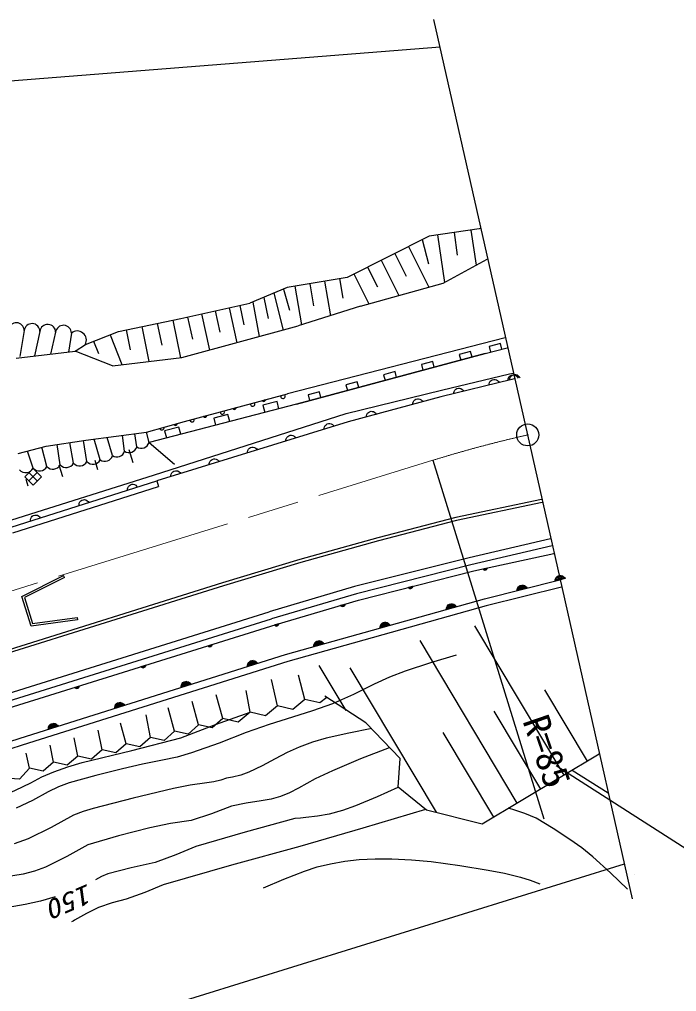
# Model space of a CAD drawing. Units: millimetres, scale not verified. Extents: x 40000 to 680000, y 20000 to 380000.
# Drawn here: x 231065 to 275656, y 238634 to 304574 of the extents above; entities that cross this region are included whole.
import ezdxf
from ezdxf.enums import TextEntityAlignment as Align

# ---------------------------------------------------------------- set-up
doc = ezdxf.new("R2010")
doc.units = ezdxf.units.MM
doc.header["$LTSCALE"] = 1000
doc.linetypes.add('CHAIN', pattern=[18.5, 12, -1.5, 3.5, -1.5])
doc.layers.add('1_7', color=7, linetype='Continuous')
doc.layers.add('M-BGD', color=7, linetype='Continuous', lineweight=25)
doc.layers.add('M-BMK', color=2, linetype='CHAIN', lineweight=13)
doc.styles.add('ＭＳ ゴシック', font='')
doc.styles.get('ＭＳ ゴシック').set_extended_font_data('MS Gothic')

# ---------------------------------------------------------------- blocks, each defined once
blk = doc.blocks.new('BUHIN275')
at = {"color": 7, "linetype": 'Continuous', "lineweight": 25}
blk.add_lwpolyline([(190, -294), (107, -314), (27, -316), (-74, -302), (-151, -260), (-216, -204), (-275, -113), (-299, -30), (-305, 57), (-278, 156), (-243, 229), (-190, 294)], dxfattribs=at)
blk = doc.blocks.new('BUHIN276')
at = {"color": 7, "linetype": 'Continuous', "lineweight": 25}
blk.add_lwpolyline([(179, -301), (96, -318), (16, -317), (-85, -299), (-160, -254), (-223, -196), (-279, -103), (-300, -20), (-303, 68), (-272, 166), (-235, 237), (-179, 301)], dxfattribs=at)
blk = doc.blocks.new('BUHIN277')
at = {"color": 7, "linetype": 'Continuous', "lineweight": 25}
blk.add_lwpolyline([(172, -305), (89, -320), (9, -317), (-91, -297), (-166, -251), (-228, -191), (-281, -97), (-300, -13), (-302, 75), (-268, 172), (-230, 242), (-172, 305)], dxfattribs=at)
blk = doc.blocks.new('BUHIN280')
at = {"color": 7, "linetype": 'Continuous', "lineweight": 25}
for p, q in [((-77, -295), (-297, 68)), ((-282, 128), (-18, -308)), ((38, -315), (-261, 177)), ((-238, 224), (89, -315)), ((135, -307), (-210, 262)), ((-292, -26), (-156, -248))]:
    blk.add_line(p, q, dxfattribs=at)
blk.add_lwpolyline([(182, -299), (98, -317), (19, -318), (-82, -300), (-158, -256), (-223, -199), (-279, -106), (-300, -22), (-304, 65), (-273, 164), (-237, 235), (-182, 299)], close=True, dxfattribs=at)
blk = doc.blocks.new('BUHIN281')
at = {"color": 7, "linetype": 'Continuous', "lineweight": 25}
for p, q in [((-67, -297), (-299, 57)), ((-286, 118), (-8, -308)), ((48, -313), (-267, 168)), ((-246, 216), (99, -312)), ((145, -302), (-219, 254)), ((-291, -35), (-148, -254))]:
    blk.add_line(p, q, dxfattribs=at)
blk.add_lwpolyline([(192, -293), (109, -314), (30, -317), (-72, -302), (-149, -261), (-216, -206), (-276, -116), (-299, -32), (-306, 55), (-279, 154), (-245, 227), (-192, 293)], close=True, dxfattribs=at)
blk = doc.blocks.new('BUHIN288')
at = {"color": 7, "linetype": 'Continuous', "lineweight": 25}
for p, q in [((-60, 131), (92, -111)), ((104, -94), (-40, 134)), ((-18, 135), (113, -74)), ((122, -53), (6, 132)), ((31, 127), (128, -27)), ((125, 13), (65, 107))]:
    blk.add_line(p, q, dxfattribs=at)
blk.add_lwpolyline([(-80, 127), (-44, 135), (-10, 136), (33, 129), (66, 111), (94, 87), (119, 47), (128, 11), (131, -26), (118, -68), (103, -99), (80, -127)], close=True, dxfattribs=at)
blk = doc.blocks.new('BUHIN289')
at = {"color": 7, "linetype": 'Continuous', "lineweight": 25}
for p, q in [((-62, 130), (93, -109)), ((105, -93), (-42, 134)), ((-20, 134), (114, -72)), ((123, -51), (4, 132)), ((29, 127), (128, -25)), ((125, 15), (64, 108))]:
    blk.add_line(p, q, dxfattribs=at)
blk.add_lwpolyline([(-82, 126), (-46, 134), (-12, 136), (31, 129), (64, 112), (93, 88), (118, 49), (128, 14), (131, -24), (119, -66), (105, -97), (82, -126)], close=True, dxfattribs=at)
blk = doc.blocks.new('BUHIN303')
at = {"color": 7, "linetype": 'Continuous', "lineweight": 25}
for radius in [746, 22.5]:
    blk.add_circle((0, 0), radius, dxfattribs=at)
blk = doc.blocks.new('BUHIN20')
at = {"color": 7, "linetype": 'Continuous', "lineweight": 25}
blk.add_lwpolyline([(192, -293), (109, -313), (29, -316), (-72, -302), (-149, -261), (-215, -206), (-274, -115), (-299, -33), (-306, 55), (-279, 154), (-245, 227), (-192, 293)], dxfattribs=at)
blk = doc.blocks.new('BUHIN101')
at = {"color": 7, "linetype": 'Continuous', "lineweight": 25}
for p, q in [((-38, 88), (59, -75)), ((68, -64), (-25, 90)), ((-10, 90), (74, -51)), ((80, -37), (6, 88)), ((23, 84), (85, -20)), ((83, 7), (45, 71))]:
    blk.add_line(p, q, dxfattribs=at)
blk.add_lwpolyline([(-51, 86), (-27, 91), (-5, 91), (24, 85), (46, 73), (64, 56), (80, 30), (86, 6), (87, -19), (78, -47), (67, -68), (51, -86)], close=True, dxfattribs=at)
blk = doc.blocks.new('BUHIN168')
at = {"color": 7, "linetype": 'Continuous', "lineweight": 25}
blk.add_lwpolyline([(-252, 432), (-684, 180), (-180, -684), (252, -432)], dxfattribs=at)
blk = doc.blocks.new('BUHIN169')
at = {"color": 7, "linetype": 'Continuous', "lineweight": 25}
blk.add_lwpolyline([(-204, 344), (-548, 140), (-140, -548), (204, -344)], dxfattribs=at)

msp = doc.modelspace()

# ---------------------------------------------------------------- linework, layer by layer
at = {"layer": 'M-BGD'}
for p, q in [((265558, 276394), (259194, 304574)), ((139497, 293231), (259613, 302719)), ((262272, 290375), (258859, 289873)), ((261704, 290291), (262053, 287910)), ((262335, 290388), (262272, 290375)), ((258859, 289873), (253294, 287078)), ((258395, 289640), (258815, 287993)), ((259428, 289957), (259902, 286729)), ((260566, 290124), (260760, 288589)), ((257468, 289174), (258855, 286413)), ((255613, 288243), (256818, 285845)), ((256541, 288708), (257318, 287161)), ((259811, 286679), (262803, 288321)), ((254686, 287777), (255354, 286447)), ((253294, 287078), (249243, 286384)), ((252788, 286991), (253015, 285669)), ((253758, 287311), (254780, 285276)), ((249243, 286384), (246693, 285320)), ((248986, 286277), (249387, 284853)), ((249749, 286471), (250198, 283851)), ((250762, 286644), (251017, 285156)), ((251775, 286818), (252176, 284476)), ((254198, 285114), (259811, 286679)), ((247658, 285722), (247954, 284289)), ((248327, 286002), (248956, 283504)), ((242007, 284286), (246693, 285320)), ((245287, 285010), (245808, 282648)), ((246012, 285170), (246297, 283848)), ((246895, 285404), (247334, 283063)), ((254198, 285114), (249979, 283782)), ((237777, 283411), (242007, 284286)), ((242475, 284389), (242806, 282891)), ((243412, 284596), (243954, 282144)), ((244350, 284803), (244668, 283359)), ((239363, 283739), (239852, 281373)), ((240421, 283958), (240725, 282483)), ((241478, 284177), (242005, 281628)), ((242094, 281638), (249979, 283782)), ((231388, 283472), (231097, 281712)), ((232454, 283414), (232084, 281758)), ((233521, 283357), (233171, 281871)), ((234588, 283300), (234394, 282013)), ((235539, 282530), (237777, 283411)), ((237217, 283191), (238018, 281157)), ((238306, 283521), (238588, 282156)), ((264014, 282975), (249248, 279182)), ((234848, 282065), (235539, 282530)), ((236098, 282751), (236426, 281918)), ((262679, 281908), (264166, 282305)), ((262679, 281908), (264166, 282305)), ((230845, 281601), (234848, 282065)), ((237370, 281080), (234848, 282065)), ((237370, 281080), (242094, 281638)), ((249856, 278478), (262679, 281908)), ((262679, 281908), (249856, 278478)), ((259709, 279427), (264330, 280528)), ((264330, 280528), (264558, 280573)), ((264479, 280159), (259662, 278970)), ((264644, 280193), (264479, 280159)), ((264697, 280204), (264644, 280193)), ((242267, 277293), (249248, 279182)), ((253237, 277836), (259709, 279427)), ((259662, 278970), (253377, 277271)), ((249856, 278478), (239859, 275876)), ((240160, 273670), (253237, 277836)), ((239681, 276575), (242267, 277293)), ((253377, 277271), (240381, 273268)), ((241752, 277137), (241569, 277086)), ((241577, 277075), (241750, 277123)), ((241746, 277109), (241588, 277065)), ((241600, 277056), (241740, 277095)), ((241732, 277079), (241615, 277047)), ((241641, 277041), (241713, 277061)), ((235574, 276038), (239681, 276575)), ((238205, 275284), (238055, 276363)), ((239032, 275580), (238897, 276473)), ((239859, 275876), (239681, 276575)), ((272662, 244934), (265558, 276394)), ((232874, 275621), (235574, 276038)), ((233833, 274354), (233621, 275736)), ((234739, 274466), (234475, 275868)), ((235645, 274579), (235408, 276012)), ((236551, 274691), (236140, 276112)), ((237378, 274987), (237016, 276226)), ((239859, 275876), (241590, 274398)), ((230983, 275140), (232874, 275621)), ((231996, 274128), (231604, 275298)), ((232927, 274242), (232596, 275550)), ((238781, 274507), (238506, 275391)), ((234004, 273544), (233756, 274344)), ((236392, 274025), (236199, 274647)), ((259118, 274671), (266656, 250348)), ((230545, 270626), (240160, 273670)), ((231705, 273833), (232272, 273269)), ((232270, 273835), (231706, 273268)), ((230501, 270140), (240381, 273268)), ((231660, 272921), (231527, 273368)), ((240381, 273268), (240501, 272887)), ((230622, 269759), (240501, 272887)), ((266497, 272013), (260688, 270787)), ((266541, 271818), (260734, 270592)), ((266545, 272023), (266497, 272013)), ((266589, 271828), (266541, 271818)), ((260688, 270787), (255387, 269410)), ((260734, 270592), (255437, 269216)), ((255387, 269410), (250097, 267936)), ((255440, 269217), (250152, 267744)), ((267100, 269347), (261576, 268057)), ((267147, 269358), (267100, 269347)), ((267211, 268859), (261689, 267570)), ((267257, 268870), (267211, 268859)), ((250097, 267936), (244842, 266350)), ((250152, 267744), (244901, 266159)), ((261576, 268057), (253804, 266099)), ((261906, 267182), (267325, 268355)), ((267325, 268355), (267371, 268365)), ((261698, 267572), (253935, 265616)), ((254069, 265190), (261906, 267182)), ((262794, 267355), (262516, 267295)), ((262527, 267278), (262791, 267335)), ((262784, 267314), (262543, 267262)), ((262560, 267247), (262773, 267293)), ((262760, 267271), (262582, 267232)), ((262621, 267222), (262730, 267245)), ((231239, 265433), (234064, 266865)), ((234132, 266731), (231420, 265356)), ((234132, 266731), (234064, 266865)), ((262617, 265272), (267734, 266551)), ((267423, 266518), (268068, 266679)), ((268040, 266717), (267429, 266565)), ((267444, 266614), (268003, 266753)), ((267961, 266788), (267467, 266665)), ((267497, 266717), (267908, 266820)), ((267818, 266842), (267565, 266779)), ((267734, 266551), (267778, 266562)), ((244842, 266350), (219250, 258343)), ((244901, 266159), (219309, 258151)), ((253804, 266099), (248022, 264401)), ((257738, 266103), (257462, 266033)), ((257474, 266017), (257736, 266083)), ((257729, 266063), (257490, 266002)), ((257508, 265987), (257719, 266041)), ((257707, 266018), (257531, 265973)), ((257569, 265964), (257678, 265991)), ((267844, 266063), (262745, 264789)), ((264842, 265873), (265487, 266034)), ((265460, 266073), (264848, 265920)), ((264863, 265969), (265422, 266108)), ((265381, 266143), (264887, 266020)), ((264917, 266072), (265328, 266175)), ((265237, 266197), (264984, 266134)), ((267888, 266074), (267844, 266063)), ((231855, 263425), (231239, 265433)), ((231420, 265356), (231961, 263591)), ((253935, 265616), (248163, 263921)), ((248476, 263539), (254069, 265190)), ((249130, 261508), (262617, 265272)), ((262745, 264789), (249273, 261028)), ((223206, 256635), (248022, 264401)), ((223354, 256157), (248172, 263924)), ((234996, 263855), (231855, 263425)), ((231961, 263591), (234976, 264003)), ((234976, 264003), (234996, 263855)), ((223616, 255757), (248476, 263539)), ((268025, 253322), (261968, 263443)), ((264849, 251421), (258249, 262449)), ((231107, 255814), (249130, 261508)), ((249273, 261028), (231258, 255338)), ((253242, 257692), (251406, 260761)), ((259369, 250793), (253506, 260590)), ((250424, 258455), (250008, 260104)), ((248570, 258020), (248174, 259797)), ((244863, 257151), (244408, 258761)), ((246717, 257586), (246439, 259053)), ((251919, 258591), (251460, 258209)), ((254569, 256866), (251784, 258679)), ((269613, 254272), (266717, 259111)), ((241589, 256293), (241164, 257869)), ((243226, 256722), (242790, 258317)), ((248570, 258020), (247752, 257340)), ((249606, 257774), (248570, 258020)), ((250424, 258455), (249606, 257774)), ((251460, 258209), (250424, 258455)), ((239952, 255863), (239661, 257397)), ((246717, 257586), (245898, 256905)), ((247752, 257340), (246717, 257586)), ((266437, 252371), (263276, 257653)), ((238315, 255434), (237912, 256843)), ((243226, 256722), (242515, 256098)), ((244152, 256527), (243226, 256722)), ((244863, 257151), (244152, 256527)), ((245898, 256905), (244863, 257151)), ((256890, 254441), (254569, 256866)), ((236672, 255023), (236397, 256363)), ((239952, 255863), (239241, 255240)), ((240878, 255669), (239952, 255863)), ((241589, 256293), (240878, 255669)), ((242515, 256098), (241589, 256293)), ((263261, 250471), (259822, 256217)), ((221819, 252874), (231107, 255814)), ((231258, 255338), (221970, 252397)), ((233386, 254199), (233161, 255337)), ((235029, 254611), (234774, 255848)), ((238315, 255434), (237596, 254818)), ((239241, 255240), (238315, 255434)), ((231743, 253788), (231511, 254814)), ((235029, 254611), (234310, 253994)), ((235953, 254406), (235029, 254611)), ((236672, 255023), (235953, 254406)), ((237596, 254818), (236672, 255023)), ((270407, 254747), (262467, 249996)), ((270441, 254768), (270407, 254747)), ((233386, 254199), (232667, 253583)), ((234310, 253994), (233386, 254199)), ((256771, 252499), (256890, 254441)), ((288505, 240501), (267476, 253948)), ((231743, 253788), (231070, 253030)), ((232667, 253583), (231743, 253788)), ((231070, 253030), (230060, 253114)), ((258693, 250940), (256771, 252499)), ((262467, 249996), (258693, 250940)), ((207262, 227188), (272130, 247292)), ((272817, 246594), (272830, 246587))]:
    msp.add_line(p, q, dxfattribs=at)
for points in [[(263809, 282210), (263705, 282596), (262932, 282390), (263036, 282003)], [(264219, 280105), (264230, 280189), (264257, 280264), (264306, 280353), (264373, 280410), (264449, 280451), (264555, 280473), (264641, 280466), (264725, 280440), (264807, 280379), (264862, 280320), (264904, 280247)], [(264328, 280127), (264339, 280212), (264366, 280287), (264416, 280376), (264483, 280433), (264558, 280474), (264664, 280496), (264750, 280488), (264834, 280463), (264916, 280401), (264971, 280343), (265013, 280270)], [(260702, 261449), (258961, 260936), (257232, 260363), (256181, 259954), (255144, 259486), (253739, 258791), (252302, 258148), (250960, 257665), (249587, 257235), (248008, 256751), (246451, 256210), (244610, 255490), (242733, 254820), (241763, 254541), (240780, 254321), (239407, 254059), (238050, 253738), (236240, 253290), (234437, 252782), (233720, 252510), (233019, 252180), (231947, 251603), (230845, 251078)], [(225066, 250475), (226280, 250730), (227491, 251047), (228619, 251405), (229727, 251820), (230793, 252283), (231833, 252800), (232594, 253199), (233388, 253547), (234348, 253882), (235332, 254162), (238691, 254980), (242015, 255853), (244377, 256740), (246733, 257590)], [(254968, 256467), (253413, 256171), (251878, 255817), (250958, 255547), (250048, 255218), (249225, 254849), (248413, 254418), (247526, 253934), (246621, 253509), (246078, 253318), (245518, 253186), (245119, 253108), (244729, 252969), (244259, 252854), (243773, 252798), (242642, 252629), (241516, 252400), (238785, 251755), (236067, 251051), (235397, 250855), (234741, 250599), (233215, 249769), (231650, 248987), (230714, 248661)], [(256145, 255165), (254219, 254415), (252306, 253606), (251142, 253052), (249991, 252437), (249401, 252122), (248791, 251865), (248143, 251686), (247465, 251562), (246449, 251411), (245448, 251202), (244089, 250692), (242719, 250242), (241309, 250023), (239909, 249743), (237790, 249188), (235706, 248580), (234290, 247795), (232838, 247060), (232085, 246804), (231313, 246606), (228635, 246159)], [(268569, 253659), (269786, 252874), (271006, 252104)], [(256739, 252478), (255332, 251832), (253879, 251232), (252988, 250925), (252082, 250676), (251300, 250523), (250509, 250430), (250132, 250400), (249753, 250375)], [(258628, 250987), (254372, 249706), (250100, 248484), (245465, 247213), (240826, 245878), (239577, 245364), (238308, 244906), (237358, 244646), (236429, 244328), (235611, 243935), (234807, 243480), (234703, 243419), (234590, 243353)], [(272315, 245575), (271168, 246690), (269979, 247763), (269217, 248374), (268411, 248943), (267287, 249698), (266133, 250400), (265355, 250712), (264537, 250975), (264382, 251022), (264226, 251068)], [(249754, 250374), (246386, 249453), (243034, 248472), (241669, 247898), (240279, 247380), (238658, 247028), (237055, 246619), (236638, 246436), (236230, 246218)], [(247631, 245669), (249004, 246265), (250400, 246805), (251278, 247083), (252181, 247306), (253136, 247475), (254113, 247586), (255210, 247646), (256326, 247646), (257661, 247579), (259000, 247452), (260944, 247186), (262871, 246862), (263977, 246660), (265060, 246402), (265723, 246182), (266380, 245938)], [(233498, 245065), (232487, 244771), (231446, 244531), (230304, 244337), (229154, 244202), (227362, 244082), (225564, 244020)]]:
    msp.add_lwpolyline(points, dxfattribs=at)
for points in [[(241753, 277150), (241752, 277126), (241746, 277104), (241733, 277078), (241715, 277060), (241694, 277047), (241664, 277038), (241640, 277039), (241615, 277045), (241591, 277061), (241574, 277076), (241560, 277097)], [(231423, 273550), (231987, 274117), (232554, 273553), (231990, 272986)], [(262798, 267375), (262793, 267339), (262783, 267306), (262761, 267268), (262733, 267243), (262701, 267225), (262655, 267215), (262618, 267219), (262582, 267229), (262547, 267255), (262523, 267280), (262505, 267312)], [(267416, 266472), (267424, 266556), (267446, 266632), (267494, 266724), (267559, 266783), (267632, 266828), (267737, 266855), (267824, 266849), (267908, 266827), (267993, 266769), (268051, 266713), (268095, 266641)], [(257741, 266124), (257738, 266087), (257728, 266055), (257708, 266015), (257680, 265990), (257649, 265970), (257604, 265959), (257567, 265961), (257531, 265970), (257494, 265995), (257470, 266019), (257450, 266050)], [(264836, 265827), (264843, 265911), (264866, 265987), (264913, 266079), (264978, 266138), (265051, 266183), (265157, 266210), (265243, 266204), (265328, 266182), (265413, 266124), (265470, 266068), (265515, 265996)]]:
    msp.add_lwpolyline(points, close=True, dxfattribs=at)
for centre, radius, start, end in [((230852, 283465), 535, 0.71851, 173.14648), ((231919, 283408), 535, 0.71851, 173.14648), ((232986, 283350), 535, 0.71851, 173.14648), ((234053, 283293), 535, 0.71851, 173.14648), ((234985, 282819), 624, 332.4884, 129.53308), ((248941, 279014), 149, 162.07199, 48.21811), ((246888, 278480), 149, 171.09705, 39.19305), ((244835, 277946), 149, 179.52269, 30.76741), ((242782, 277412), 149, 187.61249, 22.67761), ((240729, 276877), 149, 199.72458, 11.27953), ((239335, 276038), 549, 236.57471, 342.83496), ((236853, 275149), 549, 236.57471, 342.83496), ((237680, 275445), 549, 236.57471, 342.83496), ((238507, 275742), 549, 236.57471, 342.83496), ((233338, 274637), 570, 223.94128, 330.20142), ((234244, 274750), 570, 223.94128, 330.20142), ((235149, 274862), 570, 223.94128, 330.20142), ((236056, 274974), 570, 223.94128, 330.20142), ((231488, 274420), 586, 223.85327, 330.11353), ((232419, 274534), 586, 223.85327, 330.11353)]:
    msp.add_arc(centre, radius, start, end, dxfattribs=at)
at = {"layer": 'M-BMK'}
msp.add_line((198379, 255848), (259118, 274672), dxfattribs=at)
msp.add_arc((284284, 193469), 85012, 102.72498, 107.21878, dxfattribs=at)

# ---------------------------------------------------------------- block references
at = {"layer": 'M-BGD', "rotation": 254.33752}
for name, p in [('BUHIN169', (261396, 281565)), ('BUHIN169', (258832, 280879)), ('BUHIN169', (256267, 280193)), ('BUHIN169', (253703, 279507)), ('BUHIN277', (260866, 279267)), ('BUHIN277', (263275, 279861)), ('BUHIN169', (251138, 278821)), ('BUHIN101', (245649, 278208)), ('BUHIN168', (248190, 278044)), ('BUHIN101', (247643, 278748)), ('BUHIN276', (258091, 278545)), ('BUHIN101', (243654, 277668)), ('BUHIN168', (244857, 277177)), ('BUHIN276', (254949, 277696)), ('BUHIN168', (241525, 276310)), ('BUHIN275', (252078, 276871)), ('BUHIN303', (265558, 276394)), ('BUHIN275', (249478, 276070)), ('BUHIN275', (246879, 275270)), ('BUHIN275', (244280, 274469)), ('BUHIN275', (241680, 273668)), ('BUHIN20', (238734, 272747)), ('BUHIN20', (235441, 271704)), ('BUHIN20', (232147, 270661)), ('BUHIN288', (253002, 264875)), ('BUHIN280', (260369, 264645)), ('BUHIN280', (255874, 263390)), ('BUHIN288', (248512, 263550)), ('BUHIN280', (251378, 262135)), ('BUHIN289', (243983, 262133)), ('BUHIN281', (246877, 260796)), ('BUHIN289', (239474, 260721)), ('BUHIN289', (234964, 259310)), ('BUHIN281', (242372, 259373)), ('BUHIN281', (237866, 257949)), ('BUHIN281', (233360, 256526))]:
    msp.add_blockref(name, p, dxfattribs=at)

# ---------------------------------------------------------------- texts
at = {"layer": '1_7', "style": 'ＭＳ ゴシック'}
msp.add_text('R=85', height=1833, rotation=288.9, dxfattribs=at).set_placement((264667, 256820), align=Align.BOTTOM_LEFT)
at = {"layer": 'M-BGD', "style": 'ＭＳ ゴシック', "oblique": 15, "width": 1.15}
msp.add_text('150', height=1320, rotation=203, dxfattribs=at).set_placement((235585, 246336), align=Align.BOTTOM_LEFT)

doc.saveas('drawing.dxf')
